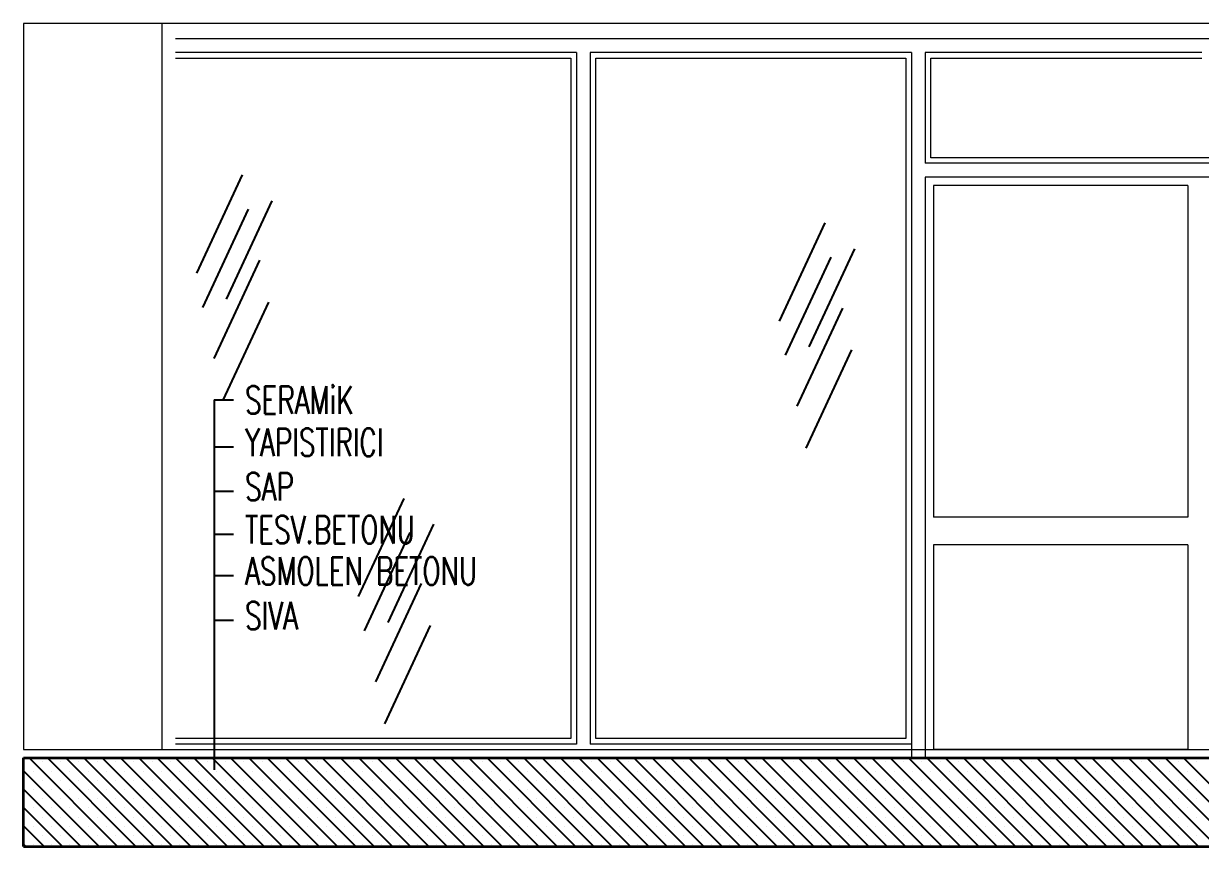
# Model space of a CAD drawing. Header units: inches. Extents: x -7543 to -822, y 102837 to 190349.
# Drawn here: x -828.654 to -828.5689, y 102836.7915 to 102836.851 of the extents above; entities that cross this region are included whole.
import ezdxf

# ---------------------------------------------------------------- set-up
doc = ezdxf.new("R2010")
doc.units = ezdxf.units.IN
doc.header["$MEASUREMENT"] = 0
for name, color, linetype, lineweight in [('BİTKİ', 96, 'Continuous', 25), ('SIVA', 150, 'Continuous', 15), ('TARAMA', 8, 'Continuous', 25), ('YAZI', 7, 'Continuous', 25)]:
    doc.layers.add(name, color=color, linetype=linetype, lineweight=lineweight)
doc.layers.add('DUVAR', color=7, linetype='Continuous', lineweight=35, true_color=0xfc4642)
doc.layers.add('KAPI', color=7, linetype='Continuous', lineweight=18, true_color=0xffb360)
doc.styles.add('KAPı-PEN', font='simplex.shx', dxfattribs={"width": 0.7, "height": 10})

msp = doc.modelspace()

# ---------------------------------------------------------------- linework, layer by layer
at = {"layer": 'BİTKİ'}
for p, q in [((-828.63821, 102836.840037), (-828.641514, 102836.832939)), ((-828.63821, 102836.840037), (-828.641514, 102836.832939)), ((-828.636063, 102836.838166), (-828.639366, 102836.831068)), ((-828.636063, 102836.838166), (-828.639366, 102836.831068)), ((-828.63777, 102836.837561), (-828.641073, 102836.830462)), ((-828.63777, 102836.837561), (-828.641073, 102836.830462)), ((-828.596037, 102836.836572), (-828.59934, 102836.829474)), ((-828.596037, 102836.836572), (-828.59934, 102836.829474)), ((-828.59389, 102836.834701), (-828.597193, 102836.827603)), ((-828.59389, 102836.834701), (-828.597193, 102836.827603)), ((-828.636944, 102836.833874), (-828.640247, 102836.826776)), ((-828.636944, 102836.833874), (-828.640247, 102836.826776)), ((-828.595596, 102836.834096), (-828.5989, 102836.826998)), ((-828.595596, 102836.834096), (-828.5989, 102836.826998)), ((-828.636284, 102836.830848), (-828.639587, 102836.823749)), ((-828.636284, 102836.830848), (-828.639587, 102836.823749)), ((-828.594771, 102836.830409), (-828.598074, 102836.823311)), ((-828.594771, 102836.830409), (-828.598074, 102836.823311)), ((-828.59411, 102836.827383), (-828.597413, 102836.820285)), ((-828.59411, 102836.827383), (-828.597413, 102836.820285)), ((-828.626512, 102836.81665), (-828.629815, 102836.809552)), ((-828.626512, 102836.81665), (-828.629815, 102836.809552)), ((-828.626071, 102836.814174), (-828.629374, 102836.807076)), ((-828.626071, 102836.814174), (-828.629374, 102836.807076)), ((-828.624365, 102836.814779), (-828.627668, 102836.807681)), ((-828.624365, 102836.814779), (-828.627668, 102836.807681)), ((-828.625245, 102836.810487), (-828.628548, 102836.803389)), ((-828.625245, 102836.810487), (-828.628548, 102836.803389)), ((-828.624585, 102836.807461), (-828.627888, 102836.800362)), ((-828.624585, 102836.807461), (-828.627888, 102836.800362))]:
    msp.add_line(p, q, dxfattribs=at)
at = {"layer": 'DUVAR'}
for p, q in [((-828.654018, 102836.797885), (-828.480018, 102836.797885)), ((-828.654018, 102836.791485), (-828.654018, 102836.797885)), ((-828.654018, 102836.791485), (-828.480018, 102836.791485))]:
    msp.add_line(p, q, dxfattribs=at)
at = {"layer": 'KAPI'}
for p, q in [((-828.654018, 102836.850985), (-828.654018, 102836.798485)), ((-828.644018, 102836.850985), (-828.644018, 102836.798485)), ((-828.482518, 102836.849885), (-828.643018, 102836.849885)), ((-828.654018, 102836.848885), (-828.654018, 102836.798885)), ((-828.614018, 102836.848885), (-828.643018, 102836.848885)), ((-828.643018, 102836.848485), (-828.614418, 102836.848485)), ((-828.614418, 102836.848485), (-828.614418, 102836.799285)), ((-828.614018, 102836.848885), (-828.614018, 102836.798885)), ((-828.613018, 102836.848885), (-828.613018, 102836.798885)), ((-828.589768, 102836.848885), (-828.613018, 102836.848885)), ((-828.612618, 102836.848485), (-828.590168, 102836.848485)), ((-828.612618, 102836.799285), (-828.612618, 102836.848485)), ((-828.590168, 102836.848485), (-828.590168, 102836.799285)), ((-828.589768, 102836.848885), (-828.589768, 102836.797885)), ((-828.568768, 102836.848885), (-828.588768, 102836.848885)), ((-828.588768, 102836.848885), (-828.588768, 102836.840885)), ((-828.588368, 102836.848485), (-828.568768, 102836.848485)), ((-828.588368, 102836.841285), (-828.588368, 102836.848485)), ((-828.548768, 102836.840885), (-828.588768, 102836.840885)), ((-828.549168, 102836.841285), (-828.588368, 102836.841285)), ((-828.548768, 102836.839885), (-828.588768, 102836.839885)), ((-828.588768, 102836.839885), (-828.588768, 102836.797885)), ((-828.588168, 102836.839285), (-828.588168, 102836.815285)), ((-828.569768, 102836.839285), (-828.588168, 102836.839285)), ((-828.569768, 102836.839285), (-828.569768, 102836.815285)), ((-828.569768, 102836.815285), (-828.588168, 102836.815285)), ((-828.569768, 102836.813285), (-828.588168, 102836.813285)), ((-828.588168, 102836.813285), (-828.588168, 102836.798485)), ((-828.569768, 102836.813285), (-828.569768, 102836.798485)), ((-828.614418, 102836.799285), (-828.643018, 102836.799285)), ((-828.614018, 102836.798885), (-828.643018, 102836.798885)), ((-828.589768, 102836.798885), (-828.613018, 102836.798885)), ((-828.590168, 102836.799285), (-828.612618, 102836.799285)), ((-828.569768, 102836.798485), (-828.588168, 102836.798485))]:
    msp.add_line(p, q, dxfattribs=at)
at = {"layer": 'SIVA'}
for p, q in [((-828.625618, 102836.850985), (-828.654018, 102836.850985)), ((-828.482518, 102836.850985), (-828.634089, 102836.850985)), ((-828.654018, 102836.798485), (-828.625618, 102836.798485)), ((-828.634089, 102836.798485), (-828.482518, 102836.798485))]:
    msp.add_line(p, q, dxfattribs=at)
at = {"layer": 'TARAMA'}
for p, q in [((-828.653989, 102836.797591), (-828.653989, 102836.797591)), ((-828.64722, 102836.791485), (-828.65362, 102836.797885)), ((-828.652663, 102836.797591), (-828.652663, 102836.797591)), ((-828.645894, 102836.791485), (-828.652294, 102836.797885)), ((-828.651337, 102836.797591), (-828.651337, 102836.797591)), ((-828.644569, 102836.791485), (-828.650969, 102836.797885)), ((-828.650012, 102836.797591), (-828.650012, 102836.797591)), ((-828.643243, 102836.791485), (-828.649643, 102836.797885)), ((-828.648686, 102836.797591), (-828.648686, 102836.797591)), ((-828.641917, 102836.791485), (-828.648317, 102836.797885)), ((-828.64736, 102836.797591), (-828.64736, 102836.797591)), ((-828.640591, 102836.791485), (-828.646991, 102836.797885)), ((-828.646034, 102836.797591), (-828.646034, 102836.797591)), ((-828.639265, 102836.791485), (-828.645665, 102836.797885)), ((-828.644708, 102836.797591), (-828.644708, 102836.797591)), ((-828.637939, 102836.791485), (-828.644339, 102836.797885)), ((-828.643382, 102836.797591), (-828.643382, 102836.797591)), ((-828.636614, 102836.791485), (-828.643014, 102836.797885)), ((-828.642057, 102836.797591), (-828.642057, 102836.797591)), ((-828.635288, 102836.791485), (-828.641688, 102836.797885)), ((-828.640731, 102836.797591), (-828.640731, 102836.797591)), ((-828.633962, 102836.791485), (-828.640362, 102836.797885)), ((-828.639405, 102836.797591), (-828.639405, 102836.797591)), ((-828.632636, 102836.791485), (-828.639036, 102836.797885)), ((-828.638079, 102836.797591), (-828.638079, 102836.797591)), ((-828.63131, 102836.791485), (-828.63771, 102836.797885)), ((-828.636753, 102836.797591), (-828.636753, 102836.797591)), ((-828.629984, 102836.791485), (-828.636384, 102836.797885)), ((-828.635428, 102836.797591), (-828.635428, 102836.797591)), ((-828.628659, 102836.791485), (-828.635059, 102836.797885)), ((-828.634102, 102836.797591), (-828.634102, 102836.797591)), ((-828.627333, 102836.791485), (-828.633733, 102836.797885)), ((-828.632776, 102836.797591), (-828.632776, 102836.797591)), ((-828.626007, 102836.791485), (-828.632407, 102836.797885)), ((-828.63145, 102836.797591), (-828.63145, 102836.797591)), ((-828.624681, 102836.791485), (-828.631081, 102836.797885)), ((-828.630124, 102836.797591), (-828.630124, 102836.797591)), ((-828.623355, 102836.791485), (-828.629755, 102836.797885)), ((-828.628798, 102836.797591), (-828.628798, 102836.797591)), ((-828.62203, 102836.791485), (-828.62843, 102836.797885)), ((-828.627473, 102836.797591), (-828.627473, 102836.797591)), ((-828.620704, 102836.791485), (-828.627104, 102836.797885)), ((-828.626147, 102836.797591), (-828.626147, 102836.797591)), ((-828.619378, 102836.791485), (-828.625778, 102836.797885)), ((-828.624821, 102836.797591), (-828.624821, 102836.797591)), ((-828.618052, 102836.791485), (-828.624452, 102836.797885)), ((-828.623495, 102836.797591), (-828.623495, 102836.797591)), ((-828.616726, 102836.791485), (-828.623126, 102836.797885)), ((-828.622169, 102836.797591), (-828.622169, 102836.797591)), ((-828.6154, 102836.791485), (-828.6218, 102836.797885)), ((-828.620843, 102836.797591), (-828.620843, 102836.797591)), ((-828.614075, 102836.791485), (-828.620475, 102836.797885)), ((-828.619518, 102836.797591), (-828.619518, 102836.797591)), ((-828.612749, 102836.791485), (-828.619149, 102836.797885)), ((-828.618192, 102836.797591), (-828.618192, 102836.797591)), ((-828.611423, 102836.791485), (-828.617823, 102836.797885)), ((-828.616866, 102836.797591), (-828.616866, 102836.797591)), ((-828.610097, 102836.791485), (-828.616497, 102836.797885)), ((-828.61554, 102836.797591), (-828.61554, 102836.797591)), ((-828.608771, 102836.791485), (-828.615171, 102836.797885)), ((-828.614214, 102836.797591), (-828.614214, 102836.797591)), ((-828.607445, 102836.791485), (-828.613845, 102836.797885)), ((-828.612888, 102836.797591), (-828.612888, 102836.797591)), ((-828.60612, 102836.791485), (-828.61252, 102836.797885)), ((-828.611563, 102836.797591), (-828.611563, 102836.797591)), ((-828.604794, 102836.791485), (-828.611194, 102836.797885)), ((-828.610237, 102836.797591), (-828.610237, 102836.797591)), ((-828.603468, 102836.791485), (-828.609868, 102836.797885)), ((-828.608911, 102836.797591), (-828.608911, 102836.797591)), ((-828.602142, 102836.791485), (-828.608542, 102836.797885)), ((-828.607585, 102836.797591), (-828.607585, 102836.797591)), ((-828.600816, 102836.791485), (-828.607216, 102836.797885)), ((-828.606259, 102836.797591), (-828.606259, 102836.797591)), ((-828.59949, 102836.791485), (-828.60589, 102836.797885)), ((-828.604934, 102836.797591), (-828.604934, 102836.797591)), ((-828.598165, 102836.791485), (-828.604565, 102836.797885)), ((-828.603608, 102836.797591), (-828.603608, 102836.797591)), ((-828.596839, 102836.791485), (-828.603239, 102836.797885)), ((-828.602282, 102836.797591), (-828.602282, 102836.797591)), ((-828.595513, 102836.791485), (-828.601913, 102836.797885)), ((-828.600956, 102836.797591), (-828.600956, 102836.797591)), ((-828.594187, 102836.791485), (-828.600587, 102836.797885)), ((-828.59963, 102836.797591), (-828.59963, 102836.797591)), ((-828.592861, 102836.791485), (-828.599261, 102836.797885)), ((-828.598304, 102836.797591), (-828.598304, 102836.797591)), ((-828.591536, 102836.791485), (-828.597936, 102836.797885)), ((-828.596979, 102836.797591), (-828.596979, 102836.797591)), ((-828.59021, 102836.791485), (-828.59661, 102836.797885)), ((-828.595653, 102836.797591), (-828.595653, 102836.797591)), ((-828.588884, 102836.791485), (-828.595284, 102836.797885)), ((-828.594327, 102836.797591), (-828.594327, 102836.797591)), ((-828.587558, 102836.791485), (-828.593958, 102836.797885)), ((-828.593001, 102836.797591), (-828.593001, 102836.797591)), ((-828.586232, 102836.791485), (-828.592632, 102836.797885)), ((-828.591675, 102836.797591), (-828.591675, 102836.797591)), ((-828.584906, 102836.791485), (-828.591306, 102836.797885)), ((-828.590349, 102836.797591), (-828.590349, 102836.797591)), ((-828.583581, 102836.791485), (-828.589981, 102836.797885)), ((-828.589024, 102836.797591), (-828.589024, 102836.797591)), ((-828.582255, 102836.791485), (-828.588655, 102836.797885)), ((-828.587698, 102836.797591), (-828.587698, 102836.797591)), ((-828.580929, 102836.791485), (-828.587329, 102836.797885)), ((-828.586372, 102836.797591), (-828.586372, 102836.797591)), ((-828.579603, 102836.791485), (-828.586003, 102836.797885)), ((-828.585046, 102836.797591), (-828.585046, 102836.797591)), ((-828.578277, 102836.791485), (-828.584677, 102836.797885)), ((-828.58372, 102836.797591), (-828.58372, 102836.797591)), ((-828.576951, 102836.791485), (-828.583351, 102836.797885)), ((-828.582395, 102836.797591), (-828.582395, 102836.797591)), ((-828.575626, 102836.791485), (-828.582026, 102836.797885)), ((-828.581069, 102836.797591), (-828.581069, 102836.797591)), ((-828.5743, 102836.791485), (-828.5807, 102836.797885)), ((-828.579743, 102836.797591), (-828.579743, 102836.797591)), ((-828.572974, 102836.791485), (-828.579374, 102836.797885)), ((-828.578417, 102836.797591), (-828.578417, 102836.797591)), ((-828.571648, 102836.791485), (-828.578048, 102836.797885)), ((-828.577091, 102836.797591), (-828.577091, 102836.797591)), ((-828.570322, 102836.791485), (-828.576722, 102836.797885)), ((-828.575765, 102836.797591), (-828.575765, 102836.797591)), ((-828.568996, 102836.791485), (-828.575396, 102836.797885)), ((-828.57444, 102836.797591), (-828.57444, 102836.797591)), ((-828.567671, 102836.791485), (-828.574071, 102836.797885)), ((-828.573114, 102836.797591), (-828.573114, 102836.797591)), ((-828.566345, 102836.791485), (-828.572745, 102836.797885)), ((-828.571788, 102836.797591), (-828.571788, 102836.797591)), ((-828.565019, 102836.791485), (-828.571419, 102836.797885)), ((-828.570462, 102836.797591), (-828.570462, 102836.797591)), ((-828.563693, 102836.791485), (-828.570093, 102836.797885)), ((-828.569136, 102836.797591), (-828.569136, 102836.797591)), ((-828.648546, 102836.791485), (-828.654018, 102836.796956)), ((-828.653989, 102836.796265), (-828.653989, 102836.796265)), ((-828.653326, 102836.796928), (-828.653326, 102836.796928)), ((-828.652663, 102836.796265), (-828.652663, 102836.796265)), ((-828.652, 102836.796928), (-828.652, 102836.796928)), ((-828.651337, 102836.796265), (-828.651337, 102836.796265)), ((-828.650675, 102836.796928), (-828.650675, 102836.796928)), ((-828.650012, 102836.796265), (-828.650012, 102836.796265)), ((-828.649349, 102836.796928), (-828.649349, 102836.796928)), ((-828.648686, 102836.796265), (-828.648686, 102836.796265)), ((-828.648023, 102836.796928), (-828.648023, 102836.796928)), ((-828.64736, 102836.796265), (-828.64736, 102836.796265)), ((-828.646697, 102836.796928), (-828.646697, 102836.796928)), ((-828.646034, 102836.796265), (-828.646034, 102836.796265)), ((-828.645371, 102836.796928), (-828.645371, 102836.796928)), ((-828.644708, 102836.796265), (-828.644708, 102836.796265)), ((-828.644045, 102836.796928), (-828.644045, 102836.796928)), ((-828.643382, 102836.796265), (-828.643382, 102836.796265)), ((-828.64272, 102836.796928), (-828.64272, 102836.796928)), ((-828.642057, 102836.796265), (-828.642057, 102836.796265)), ((-828.641394, 102836.796928), (-828.641394, 102836.796928)), ((-828.640731, 102836.796265), (-828.640731, 102836.796265)), ((-828.640068, 102836.796928), (-828.640068, 102836.796928)), ((-828.639405, 102836.796265), (-828.639405, 102836.796265)), ((-828.638742, 102836.796928), (-828.638742, 102836.796928)), ((-828.638079, 102836.796265), (-828.638079, 102836.796265)), ((-828.637416, 102836.796928), (-828.637416, 102836.796928)), ((-828.636753, 102836.796265), (-828.636753, 102836.796265)), ((-828.63609, 102836.796928), (-828.63609, 102836.796928)), ((-828.635428, 102836.796265), (-828.635428, 102836.796265)), ((-828.634765, 102836.796928), (-828.634765, 102836.796928)), ((-828.634102, 102836.796265), (-828.634102, 102836.796265)), ((-828.633439, 102836.796928), (-828.633439, 102836.796928)), ((-828.632776, 102836.796265), (-828.632776, 102836.796265)), ((-828.632113, 102836.796928), (-828.632113, 102836.796928)), ((-828.63145, 102836.796265), (-828.63145, 102836.796265)), ((-828.630787, 102836.796928), (-828.630787, 102836.796928)), ((-828.630124, 102836.796265), (-828.630124, 102836.796265)), ((-828.629461, 102836.796928), (-828.629461, 102836.796928)), ((-828.628798, 102836.796265), (-828.628798, 102836.796265)), ((-828.628135, 102836.796928), (-828.628135, 102836.796928)), ((-828.627473, 102836.796265), (-828.627473, 102836.796265)), ((-828.62681, 102836.796928), (-828.62681, 102836.796928)), ((-828.626147, 102836.796265), (-828.626147, 102836.796265)), ((-828.625484, 102836.796928), (-828.625484, 102836.796928)), ((-828.624821, 102836.796265), (-828.624821, 102836.796265)), ((-828.624158, 102836.796928), (-828.624158, 102836.796928)), ((-828.623495, 102836.796265), (-828.623495, 102836.796265)), ((-828.622832, 102836.796928), (-828.622832, 102836.796928)), ((-828.622169, 102836.796265), (-828.622169, 102836.796265)), ((-828.621506, 102836.796928), (-828.621506, 102836.796928)), ((-828.620843, 102836.796265), (-828.620843, 102836.796265)), ((-828.620181, 102836.796928), (-828.620181, 102836.796928)), ((-828.619518, 102836.796265), (-828.619518, 102836.796265)), ((-828.618855, 102836.796928), (-828.618855, 102836.796928)), ((-828.618192, 102836.796265), (-828.618192, 102836.796265)), ((-828.617529, 102836.796928), (-828.617529, 102836.796928)), ((-828.616866, 102836.796265), (-828.616866, 102836.796265)), ((-828.616203, 102836.796928), (-828.616203, 102836.796928)), ((-828.61554, 102836.796265), (-828.61554, 102836.796265)), ((-828.614877, 102836.796928), (-828.614877, 102836.796928)), ((-828.614214, 102836.796265), (-828.614214, 102836.796265)), ((-828.613551, 102836.796928), (-828.613551, 102836.796928)), ((-828.612888, 102836.796265), (-828.612888, 102836.796265)), ((-828.612226, 102836.796928), (-828.612226, 102836.796928)), ((-828.611563, 102836.796265), (-828.611563, 102836.796265)), ((-828.6109, 102836.796928), (-828.6109, 102836.796928)), ((-828.610237, 102836.796265), (-828.610237, 102836.796265)), ((-828.609574, 102836.796928), (-828.609574, 102836.796928)), ((-828.608911, 102836.796265), (-828.608911, 102836.796265)), ((-828.608248, 102836.796928), (-828.608248, 102836.796928)), ((-828.607585, 102836.796265), (-828.607585, 102836.796265)), ((-828.606922, 102836.796928), (-828.606922, 102836.796928)), ((-828.606259, 102836.796265), (-828.606259, 102836.796265)), ((-828.605596, 102836.796928), (-828.605596, 102836.796928)), ((-828.604934, 102836.796265), (-828.604934, 102836.796265)), ((-828.604271, 102836.796928), (-828.604271, 102836.796928)), ((-828.603608, 102836.796265), (-828.603608, 102836.796265)), ((-828.602945, 102836.796928), (-828.602945, 102836.796928)), ((-828.602282, 102836.796265), (-828.602282, 102836.796265)), ((-828.601619, 102836.796928), (-828.601619, 102836.796928)), ((-828.600956, 102836.796265), (-828.600956, 102836.796265)), ((-828.600293, 102836.796928), (-828.600293, 102836.796928)), ((-828.59963, 102836.796265), (-828.59963, 102836.796265)), ((-828.598967, 102836.796928), (-828.598967, 102836.796928)), ((-828.598304, 102836.796265), (-828.598304, 102836.796265)), ((-828.597642, 102836.796928), (-828.597642, 102836.796928)), ((-828.596979, 102836.796265), (-828.596979, 102836.796265)), ((-828.596316, 102836.796928), (-828.596316, 102836.796928)), ((-828.595653, 102836.796265), (-828.595653, 102836.796265)), ((-828.59499, 102836.796928), (-828.59499, 102836.796928)), ((-828.594327, 102836.796265), (-828.594327, 102836.796265)), ((-828.593664, 102836.796928), (-828.593664, 102836.796928)), ((-828.593001, 102836.796265), (-828.593001, 102836.796265)), ((-828.592338, 102836.796928), (-828.592338, 102836.796928)), ((-828.591675, 102836.796265), (-828.591675, 102836.796265)), ((-828.591012, 102836.796928), (-828.591012, 102836.796928)), ((-828.590349, 102836.796265), (-828.590349, 102836.796265)), ((-828.589687, 102836.796928), (-828.589687, 102836.796928)), ((-828.589024, 102836.796265), (-828.589024, 102836.796265)), ((-828.588361, 102836.796928), (-828.588361, 102836.796928)), ((-828.587698, 102836.796265), (-828.587698, 102836.796265)), ((-828.587035, 102836.796928), (-828.587035, 102836.796928)), ((-828.586372, 102836.796265), (-828.586372, 102836.796265)), ((-828.585709, 102836.796928), (-828.585709, 102836.796928)), ((-828.585046, 102836.796265), (-828.585046, 102836.796265)), ((-828.584383, 102836.796928), (-828.584383, 102836.796928)), ((-828.58372, 102836.796265), (-828.58372, 102836.796265)), ((-828.583057, 102836.796928), (-828.583057, 102836.796928)), ((-828.582395, 102836.796265), (-828.582395, 102836.796265)), ((-828.581732, 102836.796928), (-828.581732, 102836.796928)), ((-828.581069, 102836.796265), (-828.581069, 102836.796265)), ((-828.580406, 102836.796928), (-828.580406, 102836.796928)), ((-828.579743, 102836.796265), (-828.579743, 102836.796265)), ((-828.57908, 102836.796928), (-828.57908, 102836.796928)), ((-828.578417, 102836.796265), (-828.578417, 102836.796265)), ((-828.577754, 102836.796928), (-828.577754, 102836.796928)), ((-828.577091, 102836.796265), (-828.577091, 102836.796265)), ((-828.576428, 102836.796928), (-828.576428, 102836.796928)), ((-828.575765, 102836.796265), (-828.575765, 102836.796265)), ((-828.575102, 102836.796928), (-828.575102, 102836.796928)), ((-828.57444, 102836.796265), (-828.57444, 102836.796265)), ((-828.573777, 102836.796928), (-828.573777, 102836.796928)), ((-828.573114, 102836.796265), (-828.573114, 102836.796265)), ((-828.572451, 102836.796928), (-828.572451, 102836.796928)), ((-828.571788, 102836.796265), (-828.571788, 102836.796265)), ((-828.571125, 102836.796928), (-828.571125, 102836.796928)), ((-828.570462, 102836.796265), (-828.570462, 102836.796265)), ((-828.569799, 102836.796928), (-828.569799, 102836.796928)), ((-828.569136, 102836.796265), (-828.569136, 102836.796265)), ((-828.649872, 102836.791485), (-828.654018, 102836.79563)), ((-828.653326, 102836.795602), (-828.653326, 102836.795602)), ((-828.652, 102836.795602), (-828.652, 102836.795602)), ((-828.650675, 102836.795602), (-828.650675, 102836.795602)), ((-828.649349, 102836.795602), (-828.649349, 102836.795602)), ((-828.648023, 102836.795602), (-828.648023, 102836.795602)), ((-828.646697, 102836.795602), (-828.646697, 102836.795602)), ((-828.645371, 102836.795602), (-828.645371, 102836.795602)), ((-828.644045, 102836.795602), (-828.644045, 102836.795602)), ((-828.64272, 102836.795602), (-828.64272, 102836.795602)), ((-828.641394, 102836.795602), (-828.641394, 102836.795602)), ((-828.640068, 102836.795602), (-828.640068, 102836.795602)), ((-828.638742, 102836.795602), (-828.638742, 102836.795602)), ((-828.637416, 102836.795602), (-828.637416, 102836.795602)), ((-828.63609, 102836.795602), (-828.63609, 102836.795602)), ((-828.634765, 102836.795602), (-828.634765, 102836.795602)), ((-828.633439, 102836.795602), (-828.633439, 102836.795602)), ((-828.632113, 102836.795602), (-828.632113, 102836.795602)), ((-828.630787, 102836.795602), (-828.630787, 102836.795602)), ((-828.629461, 102836.795602), (-828.629461, 102836.795602)), ((-828.628135, 102836.795602), (-828.628135, 102836.795602)), ((-828.62681, 102836.795602), (-828.62681, 102836.795602)), ((-828.625484, 102836.795602), (-828.625484, 102836.795602)), ((-828.624158, 102836.795602), (-828.624158, 102836.795602)), ((-828.622832, 102836.795602), (-828.622832, 102836.795602)), ((-828.621506, 102836.795602), (-828.621506, 102836.795602)), ((-828.620181, 102836.795602), (-828.620181, 102836.795602)), ((-828.618855, 102836.795602), (-828.618855, 102836.795602)), ((-828.617529, 102836.795602), (-828.617529, 102836.795602)), ((-828.616203, 102836.795602), (-828.616203, 102836.795602)), ((-828.614877, 102836.795602), (-828.614877, 102836.795602)), ((-828.613551, 102836.795602), (-828.613551, 102836.795602)), ((-828.612226, 102836.795602), (-828.612226, 102836.795602)), ((-828.6109, 102836.795602), (-828.6109, 102836.795602)), ((-828.609574, 102836.795602), (-828.609574, 102836.795602)), ((-828.608248, 102836.795602), (-828.608248, 102836.795602)), ((-828.606922, 102836.795602), (-828.606922, 102836.795602)), ((-828.605596, 102836.795602), (-828.605596, 102836.795602)), ((-828.604271, 102836.795602), (-828.604271, 102836.795602)), ((-828.602945, 102836.795602), (-828.602945, 102836.795602)), ((-828.601619, 102836.795602), (-828.601619, 102836.795602)), ((-828.600293, 102836.795602), (-828.600293, 102836.795602)), ((-828.598967, 102836.795602), (-828.598967, 102836.795602)), ((-828.597642, 102836.795602), (-828.597642, 102836.795602)), ((-828.596316, 102836.795602), (-828.596316, 102836.795602)), ((-828.59499, 102836.795602), (-828.59499, 102836.795602)), ((-828.593664, 102836.795602), (-828.593664, 102836.795602)), ((-828.592338, 102836.795602), (-828.592338, 102836.795602)), ((-828.591012, 102836.795602), (-828.591012, 102836.795602)), ((-828.589687, 102836.795602), (-828.589687, 102836.795602)), ((-828.588361, 102836.795602), (-828.588361, 102836.795602)), ((-828.587035, 102836.795602), (-828.587035, 102836.795602)), ((-828.585709, 102836.795602), (-828.585709, 102836.795602)), ((-828.584383, 102836.795602), (-828.584383, 102836.795602)), ((-828.583057, 102836.795602), (-828.583057, 102836.795602)), ((-828.581732, 102836.795602), (-828.581732, 102836.795602)), ((-828.580406, 102836.795602), (-828.580406, 102836.795602)), ((-828.57908, 102836.795602), (-828.57908, 102836.795602)), ((-828.577754, 102836.795602), (-828.577754, 102836.795602)), ((-828.576428, 102836.795602), (-828.576428, 102836.795602)), ((-828.575102, 102836.795602), (-828.575102, 102836.795602)), ((-828.573777, 102836.795602), (-828.573777, 102836.795602)), ((-828.572451, 102836.795602), (-828.572451, 102836.795602)), ((-828.571125, 102836.795602), (-828.571125, 102836.795602)), ((-828.569799, 102836.795602), (-828.569799, 102836.795602)), ((-828.653989, 102836.794939), (-828.653989, 102836.794939)), ((-828.652663, 102836.794939), (-828.652663, 102836.794939)), ((-828.651337, 102836.794939), (-828.651337, 102836.794939)), ((-828.650012, 102836.794939), (-828.650012, 102836.794939)), ((-828.648686, 102836.794939), (-828.648686, 102836.794939)), ((-828.64736, 102836.794939), (-828.64736, 102836.794939)), ((-828.646034, 102836.794939), (-828.646034, 102836.794939)), ((-828.644708, 102836.794939), (-828.644708, 102836.794939)), ((-828.643382, 102836.794939), (-828.643382, 102836.794939)), ((-828.642057, 102836.794939), (-828.642057, 102836.794939)), ((-828.640731, 102836.794939), (-828.640731, 102836.794939)), ((-828.639405, 102836.794939), (-828.639405, 102836.794939)), ((-828.638079, 102836.794939), (-828.638079, 102836.794939)), ((-828.636753, 102836.794939), (-828.636753, 102836.794939)), ((-828.635428, 102836.794939), (-828.635428, 102836.794939)), ((-828.634102, 102836.794939), (-828.634102, 102836.794939)), ((-828.632776, 102836.794939), (-828.632776, 102836.794939)), ((-828.63145, 102836.794939), (-828.63145, 102836.794939)), ((-828.630124, 102836.794939), (-828.630124, 102836.794939)), ((-828.628798, 102836.794939), (-828.628798, 102836.794939)), ((-828.627473, 102836.794939), (-828.627473, 102836.794939)), ((-828.626147, 102836.794939), (-828.626147, 102836.794939)), ((-828.624821, 102836.794939), (-828.624821, 102836.794939)), ((-828.623495, 102836.794939), (-828.623495, 102836.794939)), ((-828.622169, 102836.794939), (-828.622169, 102836.794939)), ((-828.620843, 102836.794939), (-828.620843, 102836.794939)), ((-828.619518, 102836.794939), (-828.619518, 102836.794939)), ((-828.618192, 102836.794939), (-828.618192, 102836.794939)), ((-828.616866, 102836.794939), (-828.616866, 102836.794939)), ((-828.61554, 102836.794939), (-828.61554, 102836.794939)), ((-828.614214, 102836.794939), (-828.614214, 102836.794939)), ((-828.612888, 102836.794939), (-828.612888, 102836.794939)), ((-828.611563, 102836.794939), (-828.611563, 102836.794939)), ((-828.610237, 102836.794939), (-828.610237, 102836.794939)), ((-828.608911, 102836.794939), (-828.608911, 102836.794939)), ((-828.607585, 102836.794939), (-828.607585, 102836.794939)), ((-828.606259, 102836.794939), (-828.606259, 102836.794939)), ((-828.604934, 102836.794939), (-828.604934, 102836.794939)), ((-828.603608, 102836.794939), (-828.603608, 102836.794939)), ((-828.602282, 102836.794939), (-828.602282, 102836.794939)), ((-828.600956, 102836.794939), (-828.600956, 102836.794939)), ((-828.59963, 102836.794939), (-828.59963, 102836.794939)), ((-828.598304, 102836.794939), (-828.598304, 102836.794939)), ((-828.596979, 102836.794939), (-828.596979, 102836.794939)), ((-828.595653, 102836.794939), (-828.595653, 102836.794939)), ((-828.594327, 102836.794939), (-828.594327, 102836.794939)), ((-828.593001, 102836.794939), (-828.593001, 102836.794939)), ((-828.591675, 102836.794939), (-828.591675, 102836.794939)), ((-828.590349, 102836.794939), (-828.590349, 102836.794939)), ((-828.589024, 102836.794939), (-828.589024, 102836.794939)), ((-828.587698, 102836.794939), (-828.587698, 102836.794939)), ((-828.586372, 102836.794939), (-828.586372, 102836.794939)), ((-828.585046, 102836.794939), (-828.585046, 102836.794939)), ((-828.58372, 102836.794939), (-828.58372, 102836.794939)), ((-828.582395, 102836.794939), (-828.582395, 102836.794939)), ((-828.581069, 102836.794939), (-828.581069, 102836.794939)), ((-828.579743, 102836.794939), (-828.579743, 102836.794939)), ((-828.578417, 102836.794939), (-828.578417, 102836.794939)), ((-828.577091, 102836.794939), (-828.577091, 102836.794939)), ((-828.575765, 102836.794939), (-828.575765, 102836.794939)), ((-828.57444, 102836.794939), (-828.57444, 102836.794939)), ((-828.573114, 102836.794939), (-828.573114, 102836.794939)), ((-828.571788, 102836.794939), (-828.571788, 102836.794939)), ((-828.570462, 102836.794939), (-828.570462, 102836.794939)), ((-828.569136, 102836.794939), (-828.569136, 102836.794939)), ((-828.651198, 102836.791485), (-828.654018, 102836.794305)), ((-828.653326, 102836.794276), (-828.653326, 102836.794276)), ((-828.652, 102836.794276), (-828.652, 102836.794276)), ((-828.650675, 102836.794276), (-828.650675, 102836.794276)), ((-828.649349, 102836.794276), (-828.649349, 102836.794276)), ((-828.648023, 102836.794276), (-828.648023, 102836.794276)), ((-828.646697, 102836.794276), (-828.646697, 102836.794276)), ((-828.645371, 102836.794276), (-828.645371, 102836.794276)), ((-828.644045, 102836.794276), (-828.644045, 102836.794276)), ((-828.64272, 102836.794276), (-828.64272, 102836.794276)), ((-828.641394, 102836.794276), (-828.641394, 102836.794276)), ((-828.640068, 102836.794276), (-828.640068, 102836.794276)), ((-828.638742, 102836.794276), (-828.638742, 102836.794276)), ((-828.637416, 102836.794276), (-828.637416, 102836.794276)), ((-828.63609, 102836.794276), (-828.63609, 102836.794276)), ((-828.634765, 102836.794276), (-828.634765, 102836.794276)), ((-828.633439, 102836.794276), (-828.633439, 102836.794276)), ((-828.632113, 102836.794276), (-828.632113, 102836.794276)), ((-828.630787, 102836.794276), (-828.630787, 102836.794276)), ((-828.629461, 102836.794276), (-828.629461, 102836.794276)), ((-828.628135, 102836.794276), (-828.628135, 102836.794276)), ((-828.62681, 102836.794276), (-828.62681, 102836.794276)), ((-828.625484, 102836.794276), (-828.625484, 102836.794276)), ((-828.624158, 102836.794276), (-828.624158, 102836.794276)), ((-828.622832, 102836.794276), (-828.622832, 102836.794276)), ((-828.621506, 102836.794276), (-828.621506, 102836.794276)), ((-828.620181, 102836.794276), (-828.620181, 102836.794276)), ((-828.618855, 102836.794276), (-828.618855, 102836.794276)), ((-828.617529, 102836.794276), (-828.617529, 102836.794276)), ((-828.616203, 102836.794276), (-828.616203, 102836.794276)), ((-828.614877, 102836.794276), (-828.614877, 102836.794276)), ((-828.613551, 102836.794276), (-828.613551, 102836.794276)), ((-828.612226, 102836.794276), (-828.612226, 102836.794276)), ((-828.6109, 102836.794276), (-828.6109, 102836.794276)), ((-828.609574, 102836.794276), (-828.609574, 102836.794276)), ((-828.608248, 102836.794276), (-828.608248, 102836.794276)), ((-828.606922, 102836.794276), (-828.606922, 102836.794276)), ((-828.605596, 102836.794276), (-828.605596, 102836.794276)), ((-828.604271, 102836.794276), (-828.604271, 102836.794276)), ((-828.602945, 102836.794276), (-828.602945, 102836.794276)), ((-828.601619, 102836.794276), (-828.601619, 102836.794276)), ((-828.600293, 102836.794276), (-828.600293, 102836.794276)), ((-828.598967, 102836.794276), (-828.598967, 102836.794276)), ((-828.597642, 102836.794276), (-828.597642, 102836.794276)), ((-828.596316, 102836.794276), (-828.596316, 102836.794276)), ((-828.59499, 102836.794276), (-828.59499, 102836.794276)), ((-828.593664, 102836.794276), (-828.593664, 102836.794276)), ((-828.592338, 102836.794276), (-828.592338, 102836.794276)), ((-828.591012, 102836.794276), (-828.591012, 102836.794276)), ((-828.589687, 102836.794276), (-828.589687, 102836.794276)), ((-828.588361, 102836.794276), (-828.588361, 102836.794276)), ((-828.587035, 102836.794276), (-828.587035, 102836.794276)), ((-828.585709, 102836.794276), (-828.585709, 102836.794276)), ((-828.584383, 102836.794276), (-828.584383, 102836.794276)), ((-828.583057, 102836.794276), (-828.583057, 102836.794276)), ((-828.581732, 102836.794276), (-828.581732, 102836.794276)), ((-828.580406, 102836.794276), (-828.580406, 102836.794276)), ((-828.57908, 102836.794276), (-828.57908, 102836.794276)), ((-828.577754, 102836.794276), (-828.577754, 102836.794276)), ((-828.576428, 102836.794276), (-828.576428, 102836.794276)), ((-828.575102, 102836.794276), (-828.575102, 102836.794276)), ((-828.573777, 102836.794276), (-828.573777, 102836.794276)), ((-828.572451, 102836.794276), (-828.572451, 102836.794276)), ((-828.571125, 102836.794276), (-828.571125, 102836.794276)), ((-828.569799, 102836.794276), (-828.569799, 102836.794276)), ((-828.652523, 102836.791485), (-828.654018, 102836.792979)), ((-828.653989, 102836.793613), (-828.653989, 102836.793613)), ((-828.653326, 102836.79295), (-828.653326, 102836.79295)), ((-828.652663, 102836.793613), (-828.652663, 102836.793613)), ((-828.652, 102836.79295), (-828.652, 102836.79295)), ((-828.651337, 102836.793613), (-828.651337, 102836.793613)), ((-828.650675, 102836.79295), (-828.650675, 102836.79295)), ((-828.650012, 102836.793613), (-828.650012, 102836.793613)), ((-828.649349, 102836.79295), (-828.649349, 102836.79295)), ((-828.648686, 102836.793613), (-828.648686, 102836.793613)), ((-828.648023, 102836.79295), (-828.648023, 102836.79295)), ((-828.64736, 102836.793613), (-828.64736, 102836.793613)), ((-828.646697, 102836.79295), (-828.646697, 102836.79295)), ((-828.646034, 102836.793613), (-828.646034, 102836.793613)), ((-828.645371, 102836.79295), (-828.645371, 102836.79295)), ((-828.644708, 102836.793613), (-828.644708, 102836.793613)), ((-828.644045, 102836.79295), (-828.644045, 102836.79295)), ((-828.643382, 102836.793613), (-828.643382, 102836.793613)), ((-828.64272, 102836.79295), (-828.64272, 102836.79295)), ((-828.642057, 102836.793613), (-828.642057, 102836.793613)), ((-828.641394, 102836.79295), (-828.641394, 102836.79295)), ((-828.640731, 102836.793613), (-828.640731, 102836.793613)), ((-828.640068, 102836.79295), (-828.640068, 102836.79295)), ((-828.639405, 102836.793613), (-828.639405, 102836.793613)), ((-828.638742, 102836.79295), (-828.638742, 102836.79295)), ((-828.638079, 102836.793613), (-828.638079, 102836.793613)), ((-828.637416, 102836.79295), (-828.637416, 102836.79295)), ((-828.636753, 102836.793613), (-828.636753, 102836.793613)), ((-828.63609, 102836.79295), (-828.63609, 102836.79295)), ((-828.635428, 102836.793613), (-828.635428, 102836.793613)), ((-828.634765, 102836.79295), (-828.634765, 102836.79295)), ((-828.634102, 102836.793613), (-828.634102, 102836.793613)), ((-828.633439, 102836.79295), (-828.633439, 102836.79295)), ((-828.632776, 102836.793613), (-828.632776, 102836.793613)), ((-828.632113, 102836.79295), (-828.632113, 102836.79295)), ((-828.63145, 102836.793613), (-828.63145, 102836.793613)), ((-828.630787, 102836.79295), (-828.630787, 102836.79295)), ((-828.630124, 102836.793613), (-828.630124, 102836.793613)), ((-828.629461, 102836.79295), (-828.629461, 102836.79295)), ((-828.628798, 102836.793613), (-828.628798, 102836.793613)), ((-828.628135, 102836.79295), (-828.628135, 102836.79295)), ((-828.627473, 102836.793613), (-828.627473, 102836.793613)), ((-828.62681, 102836.79295), (-828.62681, 102836.79295)), ((-828.626147, 102836.793613), (-828.626147, 102836.793613)), ((-828.625484, 102836.79295), (-828.625484, 102836.79295)), ((-828.624821, 102836.793613), (-828.624821, 102836.793613)), ((-828.624158, 102836.79295), (-828.624158, 102836.79295)), ((-828.623495, 102836.793613), (-828.623495, 102836.793613)), ((-828.622832, 102836.79295), (-828.622832, 102836.79295)), ((-828.622169, 102836.793613), (-828.622169, 102836.793613)), ((-828.621506, 102836.79295), (-828.621506, 102836.79295)), ((-828.620843, 102836.793613), (-828.620843, 102836.793613)), ((-828.620181, 102836.79295), (-828.620181, 102836.79295)), ((-828.619518, 102836.793613), (-828.619518, 102836.793613)), ((-828.618855, 102836.79295), (-828.618855, 102836.79295)), ((-828.618192, 102836.793613), (-828.618192, 102836.793613)), ((-828.617529, 102836.79295), (-828.617529, 102836.79295)), ((-828.616866, 102836.793613), (-828.616866, 102836.793613)), ((-828.616203, 102836.79295), (-828.616203, 102836.79295)), ((-828.61554, 102836.793613), (-828.61554, 102836.793613)), ((-828.614877, 102836.79295), (-828.614877, 102836.79295)), ((-828.614214, 102836.793613), (-828.614214, 102836.793613)), ((-828.613551, 102836.79295), (-828.613551, 102836.79295)), ((-828.612888, 102836.793613), (-828.612888, 102836.793613)), ((-828.612226, 102836.79295), (-828.612226, 102836.79295)), ((-828.611563, 102836.793613), (-828.611563, 102836.793613)), ((-828.6109, 102836.79295), (-828.6109, 102836.79295)), ((-828.610237, 102836.793613), (-828.610237, 102836.793613)), ((-828.609574, 102836.79295), (-828.609574, 102836.79295)), ((-828.608911, 102836.793613), (-828.608911, 102836.793613)), ((-828.608248, 102836.79295), (-828.608248, 102836.79295)), ((-828.607585, 102836.793613), (-828.607585, 102836.793613)), ((-828.606922, 102836.79295), (-828.606922, 102836.79295)), ((-828.606259, 102836.793613), (-828.606259, 102836.793613)), ((-828.605596, 102836.79295), (-828.605596, 102836.79295)), ((-828.604934, 102836.793613), (-828.604934, 102836.793613)), ((-828.604271, 102836.79295), (-828.604271, 102836.79295)), ((-828.603608, 102836.793613), (-828.603608, 102836.793613)), ((-828.602945, 102836.79295), (-828.602945, 102836.79295)), ((-828.602282, 102836.793613), (-828.602282, 102836.793613)), ((-828.601619, 102836.79295), (-828.601619, 102836.79295)), ((-828.600956, 102836.793613), (-828.600956, 102836.793613)), ((-828.600293, 102836.79295), (-828.600293, 102836.79295)), ((-828.59963, 102836.793613), (-828.59963, 102836.793613)), ((-828.598967, 102836.79295), (-828.598967, 102836.79295)), ((-828.598304, 102836.793613), (-828.598304, 102836.793613)), ((-828.597642, 102836.79295), (-828.597642, 102836.79295)), ((-828.596979, 102836.793613), (-828.596979, 102836.793613)), ((-828.596316, 102836.79295), (-828.596316, 102836.79295)), ((-828.595653, 102836.793613), (-828.595653, 102836.793613)), ((-828.59499, 102836.79295), (-828.59499, 102836.79295)), ((-828.594327, 102836.793613), (-828.594327, 102836.793613)), ((-828.593664, 102836.79295), (-828.593664, 102836.79295)), ((-828.593001, 102836.793613), (-828.593001, 102836.793613)), ((-828.592338, 102836.79295), (-828.592338, 102836.79295)), ((-828.591675, 102836.793613), (-828.591675, 102836.793613)), ((-828.591012, 102836.79295), (-828.591012, 102836.79295)), ((-828.590349, 102836.793613), (-828.590349, 102836.793613)), ((-828.589687, 102836.79295), (-828.589687, 102836.79295)), ((-828.589024, 102836.793613), (-828.589024, 102836.793613)), ((-828.588361, 102836.79295), (-828.588361, 102836.79295)), ((-828.587698, 102836.793613), (-828.587698, 102836.793613)), ((-828.587035, 102836.79295), (-828.587035, 102836.79295)), ((-828.586372, 102836.793613), (-828.586372, 102836.793613)), ((-828.585709, 102836.79295), (-828.585709, 102836.79295)), ((-828.585046, 102836.793613), (-828.585046, 102836.793613)), ((-828.584383, 102836.79295), (-828.584383, 102836.79295)), ((-828.58372, 102836.793613), (-828.58372, 102836.793613)), ((-828.583057, 102836.79295), (-828.583057, 102836.79295)), ((-828.582395, 102836.793613), (-828.582395, 102836.793613)), ((-828.581732, 102836.79295), (-828.581732, 102836.79295)), ((-828.581069, 102836.793613), (-828.581069, 102836.793613)), ((-828.580406, 102836.79295), (-828.580406, 102836.79295)), ((-828.579743, 102836.793613), (-828.579743, 102836.793613)), ((-828.57908, 102836.79295), (-828.57908, 102836.79295)), ((-828.578417, 102836.793613), (-828.578417, 102836.793613)), ((-828.577754, 102836.79295), (-828.577754, 102836.79295)), ((-828.577091, 102836.793613), (-828.577091, 102836.793613)), ((-828.576428, 102836.79295), (-828.576428, 102836.79295)), ((-828.575765, 102836.793613), (-828.575765, 102836.793613)), ((-828.575102, 102836.79295), (-828.575102, 102836.79295)), ((-828.57444, 102836.793613), (-828.57444, 102836.793613)), ((-828.573777, 102836.79295), (-828.573777, 102836.79295)), ((-828.573114, 102836.793613), (-828.573114, 102836.793613)), ((-828.572451, 102836.79295), (-828.572451, 102836.79295)), ((-828.571788, 102836.793613), (-828.571788, 102836.793613)), ((-828.571125, 102836.79295), (-828.571125, 102836.79295)), ((-828.570462, 102836.793613), (-828.570462, 102836.793613)), ((-828.569799, 102836.79295), (-828.569799, 102836.79295)), ((-828.569136, 102836.793613), (-828.569136, 102836.793613)), ((-828.653989, 102836.792287), (-828.653989, 102836.792287)), ((-828.652663, 102836.792287), (-828.652663, 102836.792287)), ((-828.651337, 102836.792287), (-828.651337, 102836.792287)), ((-828.650012, 102836.792287), (-828.650012, 102836.792287)), ((-828.648686, 102836.792287), (-828.648686, 102836.792287)), ((-828.64736, 102836.792287), (-828.64736, 102836.792287)), ((-828.646034, 102836.792287), (-828.646034, 102836.792287)), ((-828.644708, 102836.792287), (-828.644708, 102836.792287)), ((-828.643382, 102836.792287), (-828.643382, 102836.792287)), ((-828.642057, 102836.792287), (-828.642057, 102836.792287)), ((-828.640731, 102836.792287), (-828.640731, 102836.792287)), ((-828.639405, 102836.792287), (-828.639405, 102836.792287)), ((-828.638079, 102836.792287), (-828.638079, 102836.792287)), ((-828.636753, 102836.792287), (-828.636753, 102836.792287)), ((-828.635428, 102836.792287), (-828.635428, 102836.792287)), ((-828.634102, 102836.792287), (-828.634102, 102836.792287)), ((-828.632776, 102836.792287), (-828.632776, 102836.792287)), ((-828.63145, 102836.792287), (-828.63145, 102836.792287)), ((-828.630124, 102836.792287), (-828.630124, 102836.792287)), ((-828.628798, 102836.792287), (-828.628798, 102836.792287)), ((-828.627473, 102836.792287), (-828.627473, 102836.792287)), ((-828.626147, 102836.792287), (-828.626147, 102836.792287)), ((-828.624821, 102836.792287), (-828.624821, 102836.792287)), ((-828.623495, 102836.792287), (-828.623495, 102836.792287)), ((-828.622169, 102836.792287), (-828.622169, 102836.792287)), ((-828.620843, 102836.792287), (-828.620843, 102836.792287)), ((-828.619518, 102836.792287), (-828.619518, 102836.792287)), ((-828.618192, 102836.792287), (-828.618192, 102836.792287)), ((-828.616866, 102836.792287), (-828.616866, 102836.792287)), ((-828.61554, 102836.792287), (-828.61554, 102836.792287)), ((-828.614214, 102836.792287), (-828.614214, 102836.792287)), ((-828.612888, 102836.792287), (-828.612888, 102836.792287)), ((-828.611563, 102836.792287), (-828.611563, 102836.792287)), ((-828.610237, 102836.792287), (-828.610237, 102836.792287)), ((-828.608911, 102836.792287), (-828.608911, 102836.792287)), ((-828.607585, 102836.792287), (-828.607585, 102836.792287)), ((-828.606259, 102836.792287), (-828.606259, 102836.792287)), ((-828.604934, 102836.792287), (-828.604934, 102836.792287)), ((-828.603608, 102836.792287), (-828.603608, 102836.792287)), ((-828.602282, 102836.792287), (-828.602282, 102836.792287)), ((-828.600956, 102836.792287), (-828.600956, 102836.792287)), ((-828.59963, 102836.792287), (-828.59963, 102836.792287)), ((-828.598304, 102836.792287), (-828.598304, 102836.792287)), ((-828.596979, 102836.792287), (-828.596979, 102836.792287)), ((-828.595653, 102836.792287), (-828.595653, 102836.792287)), ((-828.594327, 102836.792287), (-828.594327, 102836.792287)), ((-828.593001, 102836.792287), (-828.593001, 102836.792287)), ((-828.591675, 102836.792287), (-828.591675, 102836.792287)), ((-828.590349, 102836.792287), (-828.590349, 102836.792287)), ((-828.589024, 102836.792287), (-828.589024, 102836.792287)), ((-828.587698, 102836.792287), (-828.587698, 102836.792287)), ((-828.586372, 102836.792287), (-828.586372, 102836.792287)), ((-828.585046, 102836.792287), (-828.585046, 102836.792287)), ((-828.58372, 102836.792287), (-828.58372, 102836.792287)), ((-828.582395, 102836.792287), (-828.582395, 102836.792287)), ((-828.581069, 102836.792287), (-828.581069, 102836.792287)), ((-828.579743, 102836.792287), (-828.579743, 102836.792287)), ((-828.578417, 102836.792287), (-828.578417, 102836.792287)), ((-828.577091, 102836.792287), (-828.577091, 102836.792287)), ((-828.575765, 102836.792287), (-828.575765, 102836.792287)), ((-828.57444, 102836.792287), (-828.57444, 102836.792287)), ((-828.573114, 102836.792287), (-828.573114, 102836.792287)), ((-828.571788, 102836.792287), (-828.571788, 102836.792287)), ((-828.570462, 102836.792287), (-828.570462, 102836.792287)), ((-828.569136, 102836.792287), (-828.569136, 102836.792287)), ((-828.653849, 102836.791485), (-828.654018, 102836.791653)), ((-828.653326, 102836.791624), (-828.653326, 102836.791624)), ((-828.652, 102836.791624), (-828.652, 102836.791624)), ((-828.650675, 102836.791624), (-828.650675, 102836.791624)), ((-828.649349, 102836.791624), (-828.649349, 102836.791624)), ((-828.648023, 102836.791624), (-828.648023, 102836.791624)), ((-828.646697, 102836.791624), (-828.646697, 102836.791624)), ((-828.645371, 102836.791624), (-828.645371, 102836.791624)), ((-828.644045, 102836.791624), (-828.644045, 102836.791624)), ((-828.64272, 102836.791624), (-828.64272, 102836.791624)), ((-828.641394, 102836.791624), (-828.641394, 102836.791624)), ((-828.640068, 102836.791624), (-828.640068, 102836.791624)), ((-828.638742, 102836.791624), (-828.638742, 102836.791624)), ((-828.637416, 102836.791624), (-828.637416, 102836.791624)), ((-828.63609, 102836.791624), (-828.63609, 102836.791624)), ((-828.634765, 102836.791624), (-828.634765, 102836.791624)), ((-828.633439, 102836.791624), (-828.633439, 102836.791624)), ((-828.632113, 102836.791624), (-828.632113, 102836.791624)), ((-828.630787, 102836.791624), (-828.630787, 102836.791624)), ((-828.629461, 102836.791624), (-828.629461, 102836.791624)), ((-828.628135, 102836.791624), (-828.628135, 102836.791624)), ((-828.62681, 102836.791624), (-828.62681, 102836.791624)), ((-828.625484, 102836.791624), (-828.625484, 102836.791624)), ((-828.624158, 102836.791624), (-828.624158, 102836.791624)), ((-828.622832, 102836.791624), (-828.622832, 102836.791624)), ((-828.621506, 102836.791624), (-828.621506, 102836.791624)), ((-828.620181, 102836.791624), (-828.620181, 102836.791624)), ((-828.618855, 102836.791624), (-828.618855, 102836.791624)), ((-828.617529, 102836.791624), (-828.617529, 102836.791624)), ((-828.616203, 102836.791624), (-828.616203, 102836.791624)), ((-828.614877, 102836.791624), (-828.614877, 102836.791624)), ((-828.613551, 102836.791624), (-828.613551, 102836.791624)), ((-828.612226, 102836.791624), (-828.612226, 102836.791624)), ((-828.6109, 102836.791624), (-828.6109, 102836.791624)), ((-828.609574, 102836.791624), (-828.609574, 102836.791624)), ((-828.608248, 102836.791624), (-828.608248, 102836.791624)), ((-828.606922, 102836.791624), (-828.606922, 102836.791624)), ((-828.605596, 102836.791624), (-828.605596, 102836.791624)), ((-828.604271, 102836.791624), (-828.604271, 102836.791624)), ((-828.602945, 102836.791624), (-828.602945, 102836.791624)), ((-828.601619, 102836.791624), (-828.601619, 102836.791624)), ((-828.600293, 102836.791624), (-828.600293, 102836.791624)), ((-828.598967, 102836.791624), (-828.598967, 102836.791624)), ((-828.597642, 102836.791624), (-828.597642, 102836.791624)), ((-828.596316, 102836.791624), (-828.596316, 102836.791624)), ((-828.59499, 102836.791624), (-828.59499, 102836.791624)), ((-828.593664, 102836.791624), (-828.593664, 102836.791624)), ((-828.592338, 102836.791624), (-828.592338, 102836.791624)), ((-828.591012, 102836.791624), (-828.591012, 102836.791624)), ((-828.589687, 102836.791624), (-828.589687, 102836.791624)), ((-828.588361, 102836.791624), (-828.588361, 102836.791624)), ((-828.587035, 102836.791624), (-828.587035, 102836.791624)), ((-828.585709, 102836.791624), (-828.585709, 102836.791624)), ((-828.584383, 102836.791624), (-828.584383, 102836.791624)), ((-828.583057, 102836.791624), (-828.583057, 102836.791624)), ((-828.581732, 102836.791624), (-828.581732, 102836.791624)), ((-828.580406, 102836.791624), (-828.580406, 102836.791624)), ((-828.57908, 102836.791624), (-828.57908, 102836.791624)), ((-828.577754, 102836.791624), (-828.577754, 102836.791624)), ((-828.576428, 102836.791624), (-828.576428, 102836.791624)), ((-828.575102, 102836.791624), (-828.575102, 102836.791624)), ((-828.573777, 102836.791624), (-828.573777, 102836.791624)), ((-828.572451, 102836.791624), (-828.572451, 102836.791624)), ((-828.571125, 102836.791624), (-828.571125, 102836.791624)), ((-828.569799, 102836.791624), (-828.569799, 102836.791624))]:
    msp.add_line(p, q, dxfattribs=at)
at = {"layer": 'YAZI'}
for p, q in [((-828.64023, 102836.823767), (-828.638826, 102836.823767)), ((-828.64023, 102836.823767), (-828.64023, 102836.797027)), ((-828.64023, 102836.820389), (-828.638826, 102836.820389)), ((-828.64023, 102836.817184), (-828.638826, 102836.817184)), ((-828.64023, 102836.814071), (-828.638826, 102836.814071)), ((-828.64023, 102836.811087), (-828.638826, 102836.811087)), ((-828.64023, 102836.807854), (-828.638826, 102836.807854))]:
    msp.add_line(p, q, dxfattribs=at)

# ---------------------------------------------------------------- texts
at = {"layer": 'YAZI', "style": 'KAPı-PEN', "width": 0.7}
for s, p in [('SERAMiK', (-828.637996, 102836.822759)), ('YAPISTIRICI', (-828.637996, 102836.819701)), ('SAP', (-828.637996, 102836.816497)), ('TESV.BETONU', (-828.637996, 102836.813384)), ('ASMOLEN BETONU', (-828.637996, 102836.810399)), ('SIVA', (-828.637996, 102836.807166))]:
    msp.add_text(s, height=0.002, dxfattribs=at).set_placement(p)

doc.saveas('drawing.dxf')
